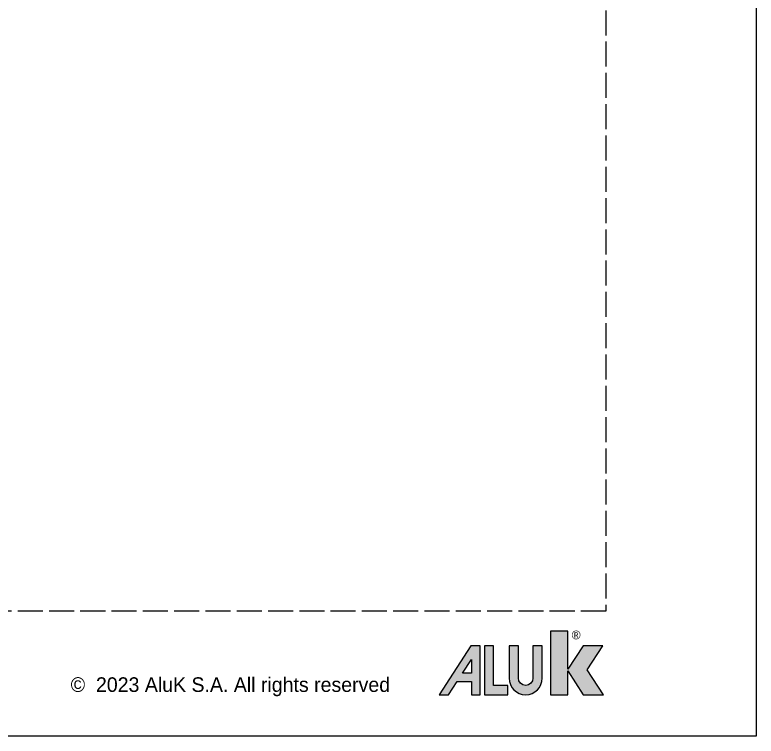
# Model space of a CAD drawing. Header units: millimetres. Extents: x -8 to 2550, y -393 to 1062.
# Drawn here: x 1421.2 to 1510, y 0 to 86.5 of the extents above; entities that cross this region are included whole.
import ezdxf

# ---------------------------------------------------------------- set-up
doc = ezdxf.new("R2010")
doc.units = ezdxf.units.MM
doc.header["$LTSCALE"] = 0.25
doc.header["$MEASUREMENT"] = 0
doc.linetypes.add('ACAD_ISO02W100', pattern=[15, 12, -3])
doc.layers.add('01_ALUK Logo', color=7, linetype='Continuous')
doc.layers.add('01_Text', color=40, linetype='Continuous', lineweight=25)
doc.layers.add('02_Block Frame', color=7, linetype='Continuous', lineweight=5, true_color=0xe2001a, plot=False)
doc.styles.add('Aluk Text', font='GOTHIC.TTF')
doc.styles.get("Standard").update_dxf_attribs({"font": 'arial.ttf'})

# ---------------------------------------------------------------- blocks, each defined once
blk = doc.blocks.new('A$C14581')
at = {"layer": '01_Text', "insert": (0, -0.188), "char_height": 2, "attachment_point": 7, "style": 'Aluk Text'}
blk.add_mtext_dynamic_manual_height_columns('{\\fPoppins|b0|i0|c0|p2;\\H0.875x;©  2023 AluK S.A. All rights reserved}', width=51.33511, gutter_width=204.247, heights=[0], dxfattribs=at)
blk = doc.blocks.new('AluK Logo')
at = {"layer": '01_ALUK Logo', "true_color": 0xe2001a}
h = blk.add_hatch(color=242, dxfattribs=at)
h.dxf.hatch_style = 1
h.paths.add_polyline_path([(18.016, 3.045), (19.924, 5.976), (17.556, 5.976), (15.662, 3.111), (15.662, 7.759), (13.585, 7.759), (13.585, 0), (15.662, 0), (15.662, 2.93), (17.533, 0), (20, 0)])
at = {"layer": '01_ALUK Logo', "true_color": 0x323338}
h = blk.add_hatch(color=250, dxfattribs=at)
h.dxf.hatch_style = 1
h.paths.add_polyline_path([(3.941, -0.005), (5.019, -0.005), (5.019, 5.959), (3.87, 5.959), (0, 0), (1.147, 0), (2.205, 1.629), (3.941, 1.629)])
h.paths.add_polyline_path([(3.947, 2.644), (2.864, 2.644), (3.947, 4.311)], flags=16)
h = blk.add_hatch(color=250, dxfattribs=at)
h.dxf.hatch_style = 1
h.paths.add_polyline_path([(6.622, 1.115), (6.622, 5.966), (5.527, 5.966), (5.527, -0.003), (8.38, -0.003), (8.38, 1.115)])
h = blk.add_hatch(color=250, dxfattribs=at)
h.dxf.hatch_style = 1
h.paths.add_polyline_path([(12.568, 5.966), (11.433, 5.966), (11.433, 2.022, -1), (9.651, 2.022), (9.651, 5.966), (8.516, 5.966), (8.517, 2.021, 0.999791), (12.567, 2.022)])
at = {"layer": '01_ALUK Logo', "color": 242, "lineweight": 0, "true_color": 0xe2001a}
blk.add_lwpolyline([(17.533, 0), (20, 0), (18.016, 3.045), (19.924, 5.976), (17.556, 5.976), (15.662, 3.111), (15.662, 7.759), (13.585, 7.759), (13.585, 0), (15.662, 0), (15.662, 2.93)], close=True, dxfattribs=at)
at = {"layer": '01_ALUK Logo', "color": 250, "lineweight": 0, "true_color": 0x323338}
for points in [[(2.205, 1.629), (3.941, 1.629), (3.941, -0.005), (5.019, -0.005), (5.019, 5.959), (3.87, 5.959), (0, 0), (1.147, 0)], [(8.38, -0.003), (8.38, 1.115), (6.622, 1.115), (6.622, 5.966), (5.527, 5.966), (5.527, -0.003)], [(2.864, 2.644), (3.947, 4.311), (3.947, 2.644)]]:
    blk.add_lwpolyline(points, close=True, dxfattribs=at)
blk.add_lwpolyline([(9.651, 2.022), (9.651, 5.966), (8.516, 5.966), (8.517, 2.022, 1), (12.567, 2.022), (12.568, 5.966), (11.433, 5.966), (11.433, 2.022, -1)], format="xyb", close=True, dxfattribs=at)
at = {"layer": '01_ALUK Logo', "color": 242, "lineweight": 0, "true_color": 0xe2001a, "insert": (16.689, 7.275), "char_height": 1.059, "attachment_point": 5}
blk.add_mtext_dynamic_manual_height_columns('®', width=0.28454, gutter_width=0.756, heights=[0], dxfattribs=at)

msp = doc.modelspace()

# ---------------------------------------------------------------- linework, layer by layer
at = {"layer": '02_Block Frame'}
msp.add_lwpolyline([(1300, 0), (1300, 297), (1510, 297), (1510, 0)], close=True, dxfattribs=at)
at = {"layer": '02_Block Frame', "linetype": 'ACAD_ISO02W100'}
msp.add_lwpolyline([(1315, 15), (1315, 282), (1492, 282), (1492, 15)], close=True, dxfattribs=at)

# ---------------------------------------------------------------- block references
at = {"layer": '01_ALUK Logo', "xscale": 0.9841678626162992, "yscale": 0.9841678626162992, "zscale": 0.9841678626162992}
msp.add_blockref('AluK Logo', (1472, 4.965), dxfattribs=at)
at = {"layer": '01_Text'}
msp.add_blockref('A$C14581', (1427.852, 4.965), dxfattribs=at)

doc.saveas('drawing.dxf')
